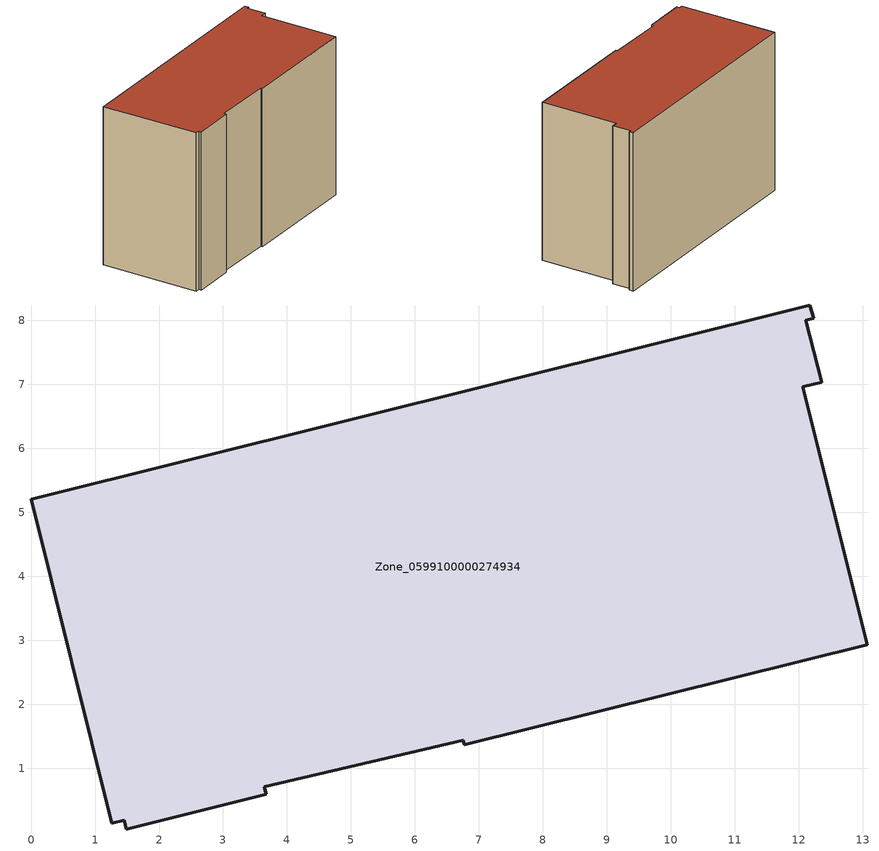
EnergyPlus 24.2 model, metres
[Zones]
Zone_0599100000274934
 floor ground (C_G): 12.18,8.24 12.23,8.03 12.11,8 12.36,7.03 12.06,6.96 13.07,2.93 6.77,1.36 6.75,1.44 3.65,0.71 3.68,0.59 1.49,0.05 1.46,0.19 1.26,0.14 0,5.2 z0
 wall outside (C_F): 12.23,8.03 12.18,8.24 0,5.2 1.26,0.14 1.46,0.19 1.49,0.05 3.68,0.59 3.65,0.71 6.75,1.44 6.77,1.36 13.07,2.93 12.06,6.96 12.36,7.03 12.11,8 12.23,8.03 z0:8.4
 roof outside (C_R): 6.75,1.44 6.77,1.36 13.07,2.93 12.06,6.96 12.36,7.03 12.11,8 12.23,8.03 12.18,8.24 0,5.2 1.26,0.14 1.46,0.19 1.49,0.05 3.68,0.59 3.65,0.71 z8.4
[BUILDING]
Pand.0599100000274934: North Axis=0; Terrain=City; Loads Convergence Tolerance Value=0.04; Temperature Convergence Tolerance Value=0.4; Solar Distribution=FullExterior; Maximum Number of Warmup Days=25; Minimum Number of Warmup Days=1
[Site:Location]
Rotterdam.The.Hague.AP_ZH_NLD Design_Conditions: Latitude=51.96; Longitude=4.45; Time Zone=1; Elevation=-4.5
[SITE:GROUNDTEMPERATURE:BUILDINGSURFACE]
18, 18, 18, 18, 18, 18, 18, 18, 18, 18, 18, 18
[MATERIAL] Thermal Absorptance=0.9; Solar Absorptance=0.7; Visible Absorptance=0.7
Name | Roughness | Thickness | Conductivity | Density | Specific Heat
G.TC.1975-1991 | MediumSmooth | 0.15 | 0.288461 | 540 | 1210
F.TC.1975-1991 | Rough | 0.3 | 0.230769 | 1920 | 840
R.TC.1975-1991 | MediumRough | 0.2 | 0.153846 | 1500 | 1000
[CONSTRUCTION]
C_G: G.TC.1975-1991
C_F: F.TC.1975-1991
C_R: R.TC.1975-1991
[ZONE]
Zone_0599100000274934: Type=1; Multiplier=1; Ceiling Height=Autocalculate; Volume=Autocalculate; Floor Area=autocalculate; Part of Total Floor Area=Yes
[ZONEINFILTRATION:DESIGNFLOWRATE]
Infil_Zone_0599100000274934: Zone or ZoneList or Space or SpaceList=Zone_0599100000274934; Schedule=AlwaysOn; Design Flow Rate Calculation Method=Flow/Area; Flow Rate per Floor Area=0.003; Constant Term Coefficient=1; Temperature Term Coefficient=0; Velocity Term Coefficient=0; Velocity Squared Term Coefficient=0
[HVACTEMPLATE:ZONE:IDEALLOADSAIRSYSTEM]
Zone_0599100000274934: Maximum Heating Supply Air Temperature=50; Minimum Cooling Supply Air Temperature=13; Maximum Heating Supply Air Humidity Ratio=0.0156; Minimum Cooling Supply Air Humidity Ratio=0.0077; Heating Limit=NoLimit; Cooling Limit=NoLimit; Dehumidification Control Type=ConstantSensibleHeatRatio; Cooling Sensible Heat Ratio=0.7; Dehumidification Setpoint=60; Humidification Control Type=None; Humidification Setpoint=30; Outdoor Air Method=None; Outdoor Air Flow Rate per Person=0.00944; Outdoor Air Flow Rate per Zone Floor Area=0; Outdoor Air Flow Rate per Zone=0; Demand Controlled Ventilation Type=None; Outdoor Air Economizer Type=NoEconomizer; Heat Recovery Type=None; Sensible Heat Recovery Effectiveness=0.7; Latent Heat Recovery Effectiveness=0.65
[ZONECONTROL:THERMOSTAT]
ThermostatControl_Zone_0599100000274934: Zone or ZoneList=Zone_0599100000274934; Control Type Schedule=DualSetpointControlType; Control 1=Thermostat_Zone_0599100000274934; Temperature Difference Between Cutout And Setpoint=0
[THERMOSTATSETPOINT:DUALSETPOINT]
Thermostat_Zone_0599100000274934: Heating Setpoint Temperature Schedule=HeatingSetpoint_Zone_0599100000274934; Cooling Setpoint Temperature Schedule=CoolingSetpoint_Zone_0599100000274934
[SCHEDULE:COMPACT]
HeatingSetpoint_Zone_0599100000274934: Through: 12/31, For: AllDays, Until: 24:00, 21
CoolingSetpoint_Zone_0599100000274934: Through: 12/31, For: AllDays, Until: 24:00, 24
DualSetpointControlType: Through: 12/31, For: AllDays, Until: 24:00, 4
AlwaysOn: Through: 12/31, For: AllDays, Until: 24:00, 1
